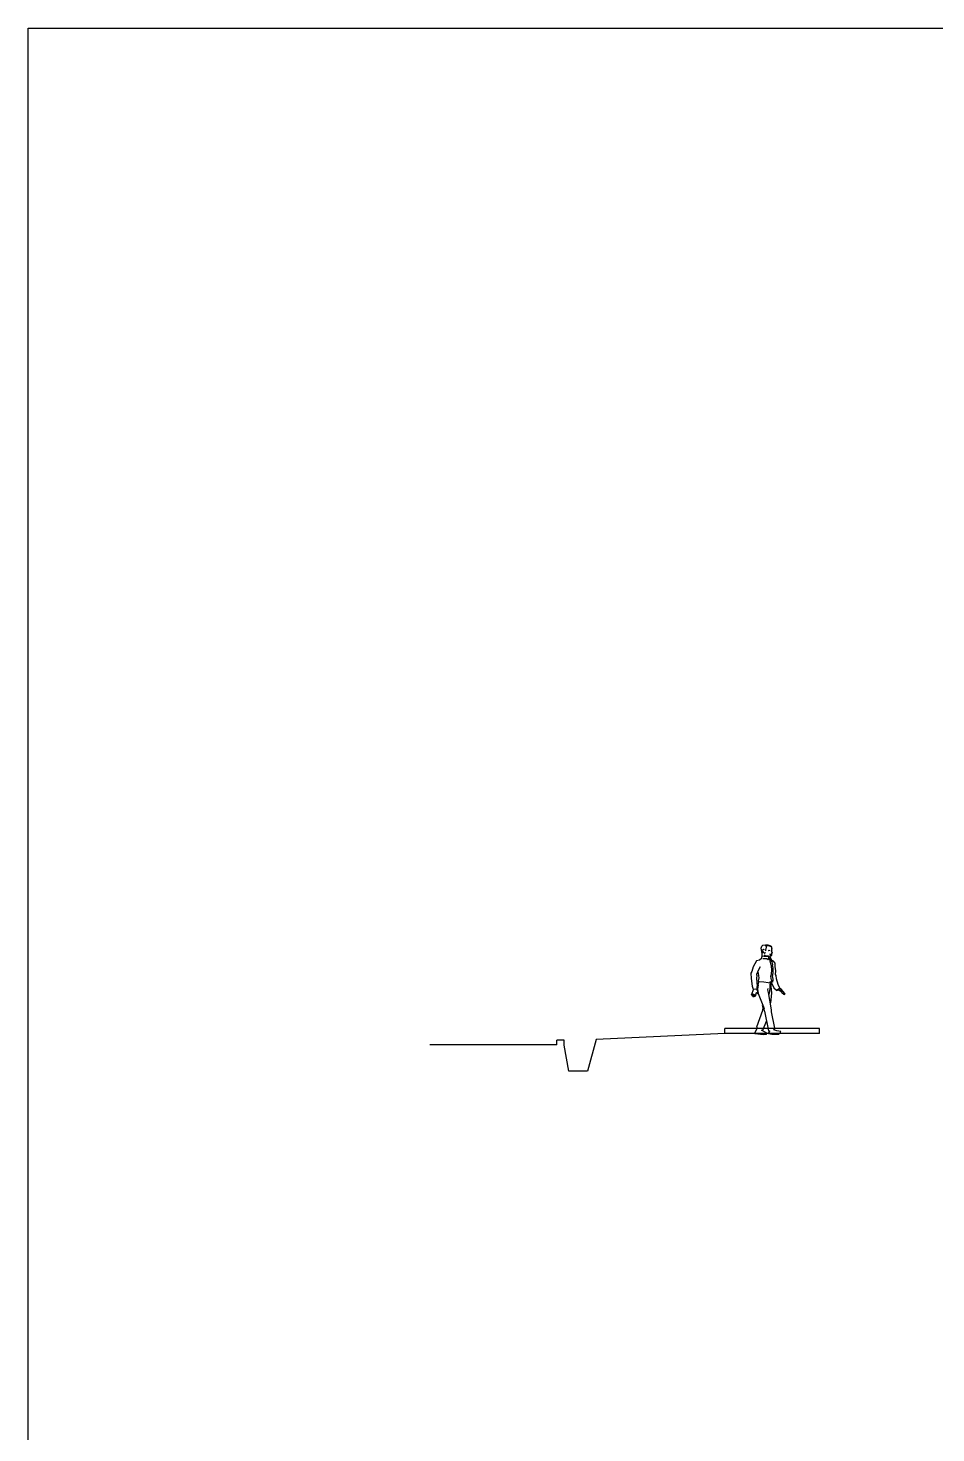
# Model space of a CAD drawing. Extents: x -30 to 1202, y 231 to 898.
# Drawn here: x -29.9 to 80.8, y 727.1 to 898.4 of the extents above; entities that cross this region are included whole.
import ezdxf

# ---------------------------------------------------------------- set-up
doc = ezdxf.new("R2010")
doc.units = 0
doc.header["$LTSCALE"] = 0.04
doc.layers.get('0').update_dxf_attribs({"linetype": 'CONTINUOUS'})
for name, color, linetype in [('0.1', 1, 'CONTINUOUS'), ('0.3', 3, 'CONTINUOUS'), ('0.5', 5, 'CONTINUOUS')]:
    doc.layers.add(name, color=color, linetype=linetype)

# ---------------------------------------------------------------- blocks, each defined once
blk = doc.blocks.new('PEVFS001')
for points in [[(-0.092, 1.723), (-0.089, 1.75)], [(-0.092, 1.723), (-0.083, 1.705), (-0.084, 1.69)], [(-0.032, 1.584), (0.011, 1.587), (0.069, 1.584), (0.105, 1.592), (0.105, 1.647), (0.127, 1.755), (0.117, 1.795), (0.093, 1.817), (0.04, 1.822), (-0.008, 1.822), (-0.049, 1.812), (-0.075, 1.795), (-0.089, 1.75)], [(-0.075, 1.706), (-0.082, 1.718)], [(0.042, 1.714), (0.04, 1.706), (0.033, 1.704), (0.03, 1.728), (0.028, 1.745), (0.018, 1.778), (0.033, 1.812), (-0.037, 1.806), (-0.07, 1.793)], [(-0.037, 1.701), (-0.02, 1.711), (-0.049, 1.714)], [(0.057, 1.723), (0.078, 1.731), (0.1, 1.716), (0.093, 1.685), (0.076, 1.668), (0.06, 1.654), (0.052, 1.656), (0.042, 1.666)], [(-0.077, 1.073), (-0.084, 1.054), (-0.13, 0.953), (-0.187, 0.903), (-0.238, 0.939), (-0.252, 0.946), (-0.216, 1.02), (-0.187, 1.13), (-0.18, 1.201), (-0.164, 1.221), (-0.171, 1.298), (-0.159, 1.382), (-0.154, 1.453), (-0.125, 1.494), (-0.084, 1.511)], [(-0.051, 1.535), (-0.089, 1.475), (-0.104, 1.42)], [(-0.075, 1.706), (-0.097, 1.661), (-0.087, 1.654), (-0.08, 1.631), (-0.084, 1.609), (-0.07, 1.594), (-0.049, 1.594), (-0.039, 1.582), (-0.037, 1.584), (-0.032, 1.584)], [(-0.049, 1.577), (-0.084, 1.517), (-0.051, 1.537), (-0.053, 1.559)], [(-0.073, 1.652), (-0.083, 1.655)], [(-0.075, 1.412), (-0.055, 1.501), (-0.046, 1.532), (-0.039, 1.537), (-0.027, 1.556), (-0.031, 1.572)], [(-0.051, 1.631), (-0.07, 1.633), (-0.067, 1.628), (-0.051, 1.631)], [(-0.058, 1.628), (-0.067, 1.628)], [(-0.017, 1.52), (-0.027, 1.556)], [(0.069, 1.618), (0.035, 1.601), (-0.022, 1.601)], [(-0.017, 1.52), (0.013, 1.537), (0.076, 1.542), (0.093, 1.542)], [(0.097, 1.676), (0.102, 1.654)], [(0.119, 1.544), (0.11, 1.592)], [(0.119, 1.544), (0.16, 1.515)], [(0.16, 1.515), (0.222, 1.496), (0.289, 1.377), (0.318, 1.283), (0.337, 1.248), (0.334, 1.142), (0.313, 0.982), (0.289, 0.924), (0.244, 0.929), (0.21, 0.922), (0.21, 0.977)], [(-0.104, 1.171), (-0.118, 1.261), (-0.114, 1.348), (-0.104, 1.42)], [(-0.104, 1.171), (-0.109, 1.111), (-0.106, 1.068), (-0.082, 1.113)], [(-0.044, 1.046), (-0.065, 1.071), (-0.087, 1.082), (-0.077, 1.137), (-0.072, 1.195)], [(-0.075, 1.412), (-0.082, 1.295), (-0.072, 1.195)], [(-0.044, 1.046), (-0.017, 1.049), (0.072, 1.066), (0.172, 1.073), (0.184, 1.094), (0.169, 1.156)], [(0.215, 1.228), (0.177, 1.323), (0.14, 1.384)], [(0.169, 1.156), (0.174, 1.193)], [(0.174, 1.193), (0.184, 1.25), (0.196, 1.268)], [(0.215, 1.206), (0.215, 1.228)], [(0.215, 1.206), (0.22, 1.139)], [(-0.222, 0.919), (-0.219, 0.926), (-0.222, 0.919), (-0.238, 0.896), (-0.257, 0.889), (-0.29, 0.856), (-0.331, 0.819), (-0.349, 0.817), (-0.36, 0.823), (-0.349, 0.84), (-0.289, 0.919), (-0.253, 0.934), (-0.246, 0.94)], [(-0.244, 0.91), (-0.267, 0.901), (-0.281, 0.901), (-0.299, 0.883), (-0.312, 0.872), (-0.321, 0.872)], [(0.058, 0.478), (-0.024, 0.079), (-0.044, 0.079), (-0.044, 0.067), (-0.022, 0.033), (-0.022, 0.019), (-0.088, 0.009), (-0.225, 0.01), (-0.258, 0.034), (-0.269, 0.062), (-0.189, 0.077), (-0.129, 0.099), (-0.137, 0.11), (-0.151, 0.133), (-0.085, 0.459), (-0.085, 0.503), (-0.022, 0.852), (-0.005, 0.909), (-0.016, 0.937)], [(-0.184, 0.896), (-0.231, 0.912)], [(-0.065, 1.055), (-0.082, 0.844), (-0.06, 0.646)], [(-0.057, 0.956), (-0.057, 1.022)], [(-0.051, 0.869), (-0.057, 0.956)], [(-0.036, 0.817), (-0.051, 0.869)], [(0.203, 0.921), (0.19, 0.835), (0.137, 0.696), (0.064, 0.527)], [(0.185, 1.003), (0.174, 1.074)], [(0.185, 1.003), (0.203, 0.921)], [(0.222, 0.923), (0.217, 0.908), (0.203, 0.892), (0.199, 0.854), (0.2, 0.834), (0.21, 0.826), (0.219, 0.857), (0.228, 0.85), (0.251, 0.771), (0.26, 0.772), (0.253, 0.816), (0.279, 0.762), (0.288, 0.766), (0.277, 0.818), (0.295, 0.782), (0.302, 0.783), (0.294, 0.832), (0.316, 0.803), (0.326, 0.809), (0.276, 0.928)], [(0.22, 1.139), (0.21, 0.977)], [(0.082, 0.519), (0.099, 0.593)], [(0.102, 0.514), (0.102, 0.489), (0.223, 0.151), (0.209, 0.133), (0.254, 0.044), (0.256, 0.023), (0.082, 0.003), (0.016, 0.009), (0.014, 0.027), (0.124, 0.088), (0.091, 0.091), (0.022, 0.272)], [(0.058, 0.478), (0.064, 0.527)], [(0.102, 0.514), (0.082, 0.519)]]:
    blk.add_lwpolyline(points)

msp = doc.modelspace()

# ---------------------------------------------------------------- linework, layer by layer
at = {"layer": '0.1'}
msp.add_lwpolyline([(-29.93, 898.4), (744.89, 898.4), (744.89, 230.68), (-29.93, 230.68)], close=True, dxfattribs=at)
at = {"layer": '0.5'}
for p, q in [((55.01, 775.78), (55.01, 776.38)), ((66.56, 776.38), (55.01, 776.38)), ((66.56, 775.78), (66.56, 776.38)), ((34.53, 774.4), (19.05, 774.4)), ((34.53, 774.4), (34.53, 774.96)), ((35.43, 774.96), (34.53, 774.96)), ((35.43, 774.36), (35.43, 774.96)), ((39.35, 775.05), (38.3, 771.21)), ((55.01, 775.78), (39.35, 775.05)), ((66.56, 775.78), (55.01, 775.78)), ((36.01, 771.21), (35.43, 774.36)), ((38.3, 771.21), (36.01, 771.21))]:
    msp.add_line(p, q, dxfattribs=at)

# ---------------------------------------------------------------- block references
at = {"layer": '0.3', "xscale": -6, "yscale": 6, "zscale": 6}
msp.add_blockref('PEVFS001', (60.22, 775.66), dxfattribs=at)

doc.saveas('drawing.dxf')
